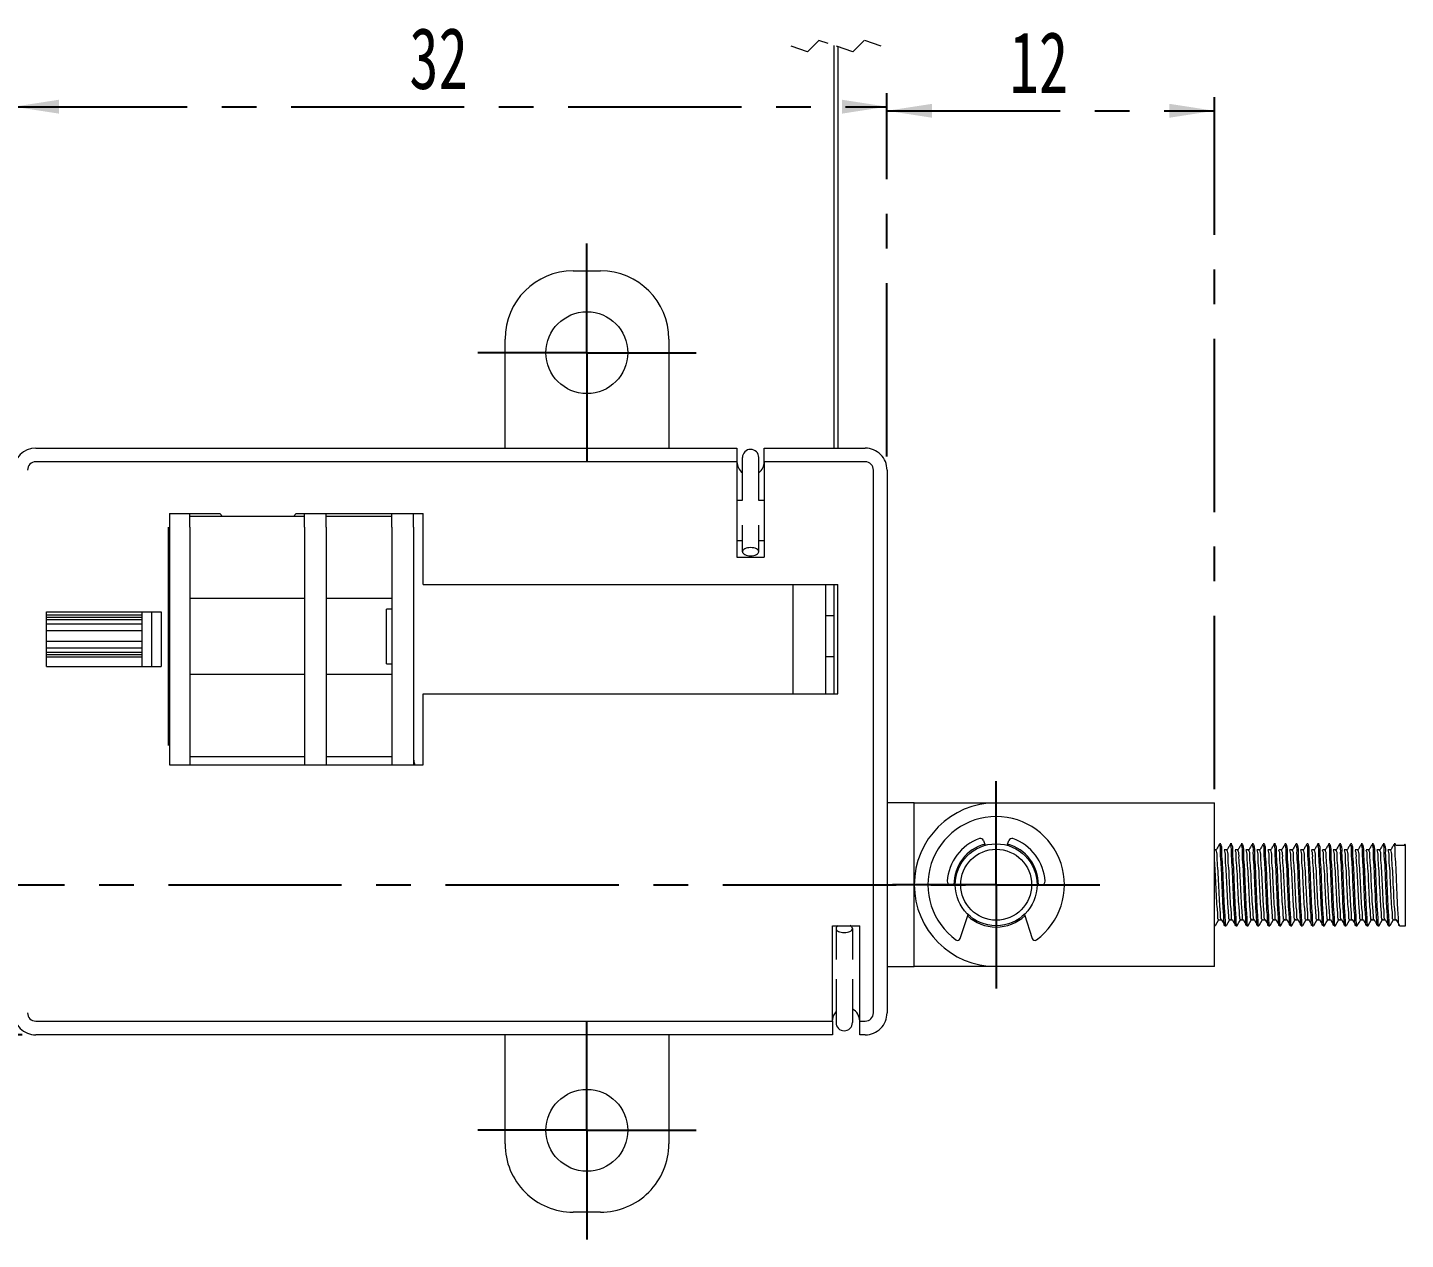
# Paper-space layout '시트3_KOR_with accessory' of a CAD drawing. Header units: millimetres. Extents: x 5 to 415, y 5 to 292.
# Drawn here: x 141.6 to 242.6, y 103.5 to 192.4 of the extents above; entities that cross this region are included whole.
import ezdxf

# ---------------------------------------------------------------- set-up
doc = ezdxf.new("R2010")
doc.units = ezdxf.units.MM
doc.linetypes.add('CENTERX2', pattern=[20.32, 12.7, -2.54, 2.54, -2.54])
doc.linetypes.add('HIDDEN', pattern=[1.905, 1.27, -0.635])
doc.layers.add('CENTER_LINE', color=7, linetype='CENTERX2')
doc.styles.add('SLDTEXTSTYLE0', font='TXT', dxfattribs={"width": 0.7})
doc.dimstyles.new('SLDDIMSTYLE0', dxfattribs={"dimtxt": 4.5, "dimasz": 3.302, "dimexe": 0, "dimexo": 0.0625, "dimgap": 1.125, "dimtad": 1, "dimlfac": 0.5, "dimrnd": 1e-09, "dimzin": 12, "dimdsep": 46, "dimtxsty": 'SLDTEXTSTYLE0', "dimsah": 1, "dimcen": 0.09, "dimadec": 0, "dimazin": 3, "dimtfac": 1, "dimtofl": 0, "dimtmove": 0, "dimatfit": 3, "dimfxl": 1, "dimfrac": 2, "dimtolj": 1, "dimtzin": 12, "dimarcsym": 0})
doc.dimstyles.new('SLDDIMSTYLE2', dxfattribs={"dimtxt": 4.5, "dimasz": 3.302, "dimexe": 0, "dimexo": 0.0625, "dimgap": 1.125, "dimtad": 1, "dimlfac": 0.5, "dimrnd": 1e-09, "dimzin": 12, "dimdsep": 46, "dimtxsty": 'SLDTEXTSTYLE0', "dimsah": 1, "dimcen": 0.09, "dimadec": 0, "dimazin": 3, "dimtfac": 1, "dimtmove": 0, "dimatfit": 0, "dimfxl": 1, "dimfrac": 2, "dimtolj": 1, "dimtzin": 12, "dimarcsym": 0})

# ---------------------------------------------------------------- blocks, each defined once
blk = doc.blocks.new('SW_BROKEN_VIEW_14')
at = {"color": 0, "linetype": 'CENTERX2'}
blk.add_line((0, 0), (81, 0), dxfattribs=at)
blk = doc.blocks.new('_D_31')
at = {"layer": 'CENTER_LINE'}
for p, q in [((140.6, 160.92), (140.6, 187.55)), ((204.6, 160.92), (204.6, 187.55)), ((140.6, 186.55), (204.6, 186.55))]:
    blk.add_line(p, q, dxfattribs=at)
for points in [[(140.6, 186.55), (143.91, 186.04), (143.91, 187.06)], [(204.6, 186.55), (201.3, 187.06), (201.3, 186.04)]]:
    blk.add_solid(points, dxfattribs=at)
at = {"layer": 'CENTER_LINE', "insert": (169.59, 192.35), "char_height": 4.5, "attachment_point": 1, "style": 'SLDTEXTSTYLE0'}
blk.add_mtext('32', dxfattribs=at)
blk = doc.blocks.new('_D_32')
at = {"layer": 'CENTER_LINE'}
for p, q in [((204.6, 160.92), (204.6, 187.25)), ((228.6, 136.52), (228.6, 187.25)), ((204.6, 186.25), (228.6, 186.25))]:
    blk.add_line(p, q, dxfattribs=at)
for points in [[(204.6, 186.25), (207.91, 185.74), (207.91, 186.76)], [(228.6, 186.25), (225.3, 186.76), (225.3, 185.74)]]:
    blk.add_solid(points, dxfattribs=at)
at = {"layer": 'CENTER_LINE', "insert": (213.59, 192.05), "char_height": 4.5, "attachment_point": 1, "style": 'SLDTEXTSTYLE0'}
blk.add_mtext('12', dxfattribs=at)
blk = doc.blocks.new('_D_33')
at = {"layer": 'CENTER_LINE'}
for p, q in [((90.46, 129.52), (90.46, 135.87)), ((123, 129.52), (89.46, 129.52)), ((90.46, 118.52), (90.46, 129.52)), ((141.2, 118.52), (89.46, 118.52)), ((90.46, 118.52), (90.46, 112.17))]:
    blk.add_line(p, q, dxfattribs=at)
for points in [[(90.46, 129.52), (90.97, 132.82), (89.96, 132.82)], [(90.46, 118.52), (89.96, 115.22), (90.97, 115.22)]]:
    blk.add_solid(points, dxfattribs=at)
at = {"layer": 'CENTER_LINE', "insert": (84.66, 120.13), "char_height": 4.5, "attachment_point": 1, "rotation": 90, "style": 'SLDTEXTSTYLE0'}
blk.add_mtext('5.5', dxfattribs=at)
blk = doc.blocks.new('SW_CENTERMARKSYMBOL_11')
at = {"layer": 'CENTER_LINE', "color": 0}
for p, q in [((0, 5), (0, 8)), ((0, 0), (0, 5)), ((-5, 0), (-8, 0)), ((0, 0), (-5, 0)), ((0, 0), (0, -5)), ((0, 0), (5, 0)), ((5, 0), (8, 0)), ((0, -5), (0, -8))]:
    blk.add_line(p, q, dxfattribs=at)
blk = doc.blocks.new('SW_CENTERMARKSYMBOL_12')
at = {"layer": 'CENTER_LINE', "color": 0}
for p, q in [((0, 5), (0, 7.6)), ((0, 0), (0, 5)), ((-5, 0), (-7.6, 0)), ((0, 0), (-5, 0)), ((0, 0), (0, -5)), ((0, 0), (5, 0)), ((5, 0), (7.6, 0)), ((0, -5), (0, -7.6))]:
    blk.add_line(p, q, dxfattribs=at)
blk = doc.blocks.new('SW_CENTERMARKSYMBOL_13')
at = {"layer": 'CENTER_LINE', "color": 0}
for p, q in [((0, 5), (0, 8)), ((0, 0), (0, 5)), ((-5, 0), (-8, 0)), ((0, 0), (-5, 0)), ((0, 0), (0, -5)), ((0, 0), (5, 0)), ((5, 0), (8, 0)), ((0, -5), (0, -8))]:
    blk.add_line(p, q, dxfattribs=at)

psp = doc.layouts.new('시트3_KOR_with accessory')

# ---------------------------------------------------------------- linework, layer by layer
at = {"color": 7, "linetype": 'HIDDEN', "lineweight": 18}
for p, q in [((198.777, 190.573), (197.53, 190.988)), ((199.608, 191.404), (198.777, 190.573)), ((202.102, 190.573), (199.608, 191.404)), ((202.933, 191.404), (202.102, 190.573)), ((204.18, 190.988), (202.933, 191.404))]:
    psp.add_line(p, q, dxfattribs=at)
at = {"color": 7, "linetype": 'Continuous', "lineweight": 18}
for p, q in [((200.705, 191.038), (200.705, 161.518)), ((201.005, 190.938), (201.005, 161.518)), ((181.605, 174.518), (183.605, 174.518)), ((176.605, 161.518), (176.605, 169.518)), ((188.605, 169.518), (188.605, 161.518)), ((142.205, 161.518), (193.605, 161.518)), ((193.605, 161.518), (193.605, 160.518)), ((194.003, 159.031), (194.003, 160.831)), ((195.203, 159.031), (195.203, 160.831)), ((195.605, 161.518), (203.005, 161.518)), ((195.605, 160.518), (195.605, 161.518)), ((193.605, 160.518), (142.205, 160.518)), ((193.605, 160.518), (193.605, 153.518)), ((203.005, 160.518), (195.605, 160.518)), ((195.605, 160.518), (195.605, 153.518)), ((203.605, 120.118), (203.605, 159.918)), ((204.605, 159.918), (204.605, 120.118)), ((194.003, 157.718), (194.003, 159.031)), ((195.203, 157.718), (195.203, 159.031)), ((193.605, 157.718), (194.02, 157.718)), ((195.186, 157.718), (195.605, 157.718)), ((152.005, 156.718), (155.705, 156.718)), ((152.005, 156.718), (152.005, 138.318)), ((153.505, 155.718), (153.505, 156.718)), ((155.705, 156.718), (155.905, 156.518)), ((161.105, 156.518), (161.305, 156.718)), ((161.305, 156.718), (170.605, 156.718)), ((161.905, 155.718), (161.905, 156.718)), ((163.505, 155.718), (163.505, 156.718)), ((168.305, 155.718), (168.305, 156.718)), ((169.905, 155.718), (169.905, 156.718)), ((170.605, 151.518), (170.605, 156.718)), ((151.905, 155.718), (151.905, 139.718)), ((155.905, 156.518), (153.505, 156.518)), ((153.505, 155.718), (153.505, 139.718)), ((161.105, 156.518), (155.905, 156.518)), ((161.905, 156.518), (161.105, 156.518)), ((161.905, 155.718), (161.905, 139.718)), ((168.305, 156.518), (163.505, 156.518)), ((163.505, 155.718), (163.505, 139.718)), ((168.305, 155.718), (168.305, 139.718)), ((169.905, 155.718), (169.905, 139.718)), ((194.003, 153.931), (194.003, 155.87)), ((195.203, 153.931), (195.203, 155.87)), ((194.003, 154.718), (193.605, 154.718)), ((195.605, 154.718), (195.203, 154.718)), ((193.605, 153.518), (195.605, 153.518)), ((170.605, 151.518), (201.005, 151.518)), ((197.705, 151.518), (197.705, 143.518)), ((200.105, 151.518), (200.105, 143.518)), ((200.705, 151.518), (200.705, 143.518)), ((201.005, 143.518), (201.005, 151.518)), ((153.505, 150.518), (161.905, 150.518)), ((163.505, 150.518), (168.305, 150.518)), ((143.005, 145.518), (143.005, 149.518)), ((143.005, 149.518), (151.405, 149.518)), ((150.005, 149.298), (150.005, 149.518)), ((150.705, 145.518), (150.705, 149.518)), ((151.405, 149.518), (151.405, 145.518)), ((168.305, 149.718), (167.905, 149.718)), ((167.905, 145.718), (167.905, 149.718)), ((143.005, 149.298), (150.005, 149.298)), ((143.005, 149.124), (150.005, 149.124)), ((143.005, 148.95), (150.005, 148.95)), ((150.005, 148.628), (143.005, 148.628)), ((150.005, 149.124), (150.005, 149.298)), ((150.005, 148.95), (150.005, 149.124)), ((150.005, 148.723), (150.005, 148.95)), ((150.005, 148.628), (150.005, 148.723)), ((150.005, 148.617), (150.005, 148.628)), ((150.005, 148.157), (150.005, 148.617)), ((200.705, 149.218), (200.105, 149.218)), ((143.005, 148.157), (150.005, 148.157)), ((150.005, 147.373), (150.005, 148.157)), ((143.005, 147.373), (150.005, 147.373)), ((143.005, 146.89), (150.005, 146.89)), ((143.005, 146.561), (150.005, 146.561)), ((150.005, 146.902), (150.005, 147.373)), ((150.005, 146.89), (150.005, 146.902)), ((150.005, 146.79), (150.005, 146.89)), ((150.005, 146.561), (150.005, 146.79)), ((150.005, 146.387), (150.005, 146.561)), ((143.005, 146.387), (150.005, 146.387)), ((143.005, 146.213), (150.005, 146.213)), ((143.005, 145.518), (151.405, 145.518)), ((150.005, 146.213), (150.005, 146.387)), ((150.005, 145.95), (150.005, 146.213)), ((150.005, 145.691), (150.005, 145.95)), ((150.005, 145.621), (150.005, 145.691)), ((150.005, 145.518), (150.005, 145.621)), ((167.905, 145.718), (168.305, 145.718)), ((200.705, 146.218), (200.105, 146.218)), ((161.905, 144.918), (153.505, 144.918)), ((168.305, 144.918), (163.505, 144.918)), ((170.605, 138.318), (170.605, 143.518)), ((170.605, 143.518), (201.005, 143.518)), ((153.505, 139.718), (153.505, 138.318)), ((161.905, 139.718), (161.905, 138.318)), ((163.505, 139.718), (163.505, 138.318)), ((168.305, 139.718), (168.305, 138.318)), ((169.905, 139.718), (169.905, 138.318)), ((153.505, 138.918), (161.905, 138.918)), ((163.505, 138.918), (168.305, 138.918)), ((152.005, 138.318), (170.605, 138.318)), ((206.605, 135.518), (204.605, 135.518)), ((206.605, 135.518), (212.605, 135.518)), ((206.605, 134.518), (206.605, 135.518)), ((212.605, 135.518), (226.005, 135.518)), ((226.005, 135.518), (228.605, 135.518)), ((228.605, 123.518), (228.605, 135.518)), ((206.605, 129.518), (206.605, 134.518)), ((211.684, 132.75), (211.795, 132.407)), ((213.414, 132.407), (213.526, 132.75)), ((228.956, 132.501), (228.936, 132.365)), ((229.069, 132.518), (228.969, 132.518)), ((229.756, 132.501), (229.736, 132.365)), ((229.869, 132.518), (229.769, 132.518)), ((230.556, 132.501), (230.536, 132.365)), ((230.669, 132.518), (230.569, 132.518)), ((231.356, 132.501), (231.336, 132.365)), ((231.469, 132.518), (231.369, 132.518)), ((232.156, 132.501), (232.136, 132.365)), ((232.269, 132.518), (232.169, 132.518)), ((232.956, 132.501), (232.936, 132.365)), ((233.069, 132.518), (232.969, 132.518)), ((233.756, 132.501), (233.736, 132.365)), ((233.869, 132.518), (233.769, 132.518)), ((234.556, 132.501), (234.536, 132.365)), ((234.669, 132.518), (234.569, 132.518)), ((235.356, 132.501), (235.336, 132.365)), ((235.469, 132.518), (235.369, 132.518)), ((236.156, 132.501), (236.136, 132.365)), ((236.269, 132.518), (236.169, 132.518)), ((236.956, 132.501), (236.936, 132.365)), ((237.069, 132.518), (236.969, 132.518)), ((237.756, 132.501), (237.736, 132.365)), ((237.869, 132.518), (237.769, 132.518)), ((238.556, 132.501), (238.536, 132.365)), ((238.669, 132.518), (238.569, 132.518)), ((239.356, 132.501), (239.336, 132.365)), ((239.469, 132.518), (239.369, 132.518)), ((240.156, 132.501), (240.136, 132.365)), ((240.269, 132.518), (240.169, 132.518)), ((240.956, 132.501), (240.936, 132.365)), ((241.069, 132.518), (240.969, 132.518)), ((241.756, 132.501), (241.736, 132.365)), ((241.869, 132.518), (241.769, 132.518)), ((241.905, 132.398), (241.869, 132.473)), ((242.605, 132.398), (241.905, 132.398)), ((242.536, 132.42), (242.523, 132.398)), ((242.605, 126.518), (242.605, 132.398)), ((228.715, 132.083), (228.605, 132.083)), ((229.515, 132.083), (229.315, 132.083)), ((230.315, 132.083), (230.115, 132.083)), ((231.115, 132.083), (230.915, 132.083)), ((231.915, 132.083), (231.715, 132.083)), ((232.715, 132.083), (232.515, 132.083)), ((233.515, 132.083), (233.315, 132.083)), ((234.315, 132.083), (234.115, 132.083)), ((235.115, 132.083), (234.915, 132.083)), ((235.915, 132.083), (235.715, 132.083)), ((236.715, 132.083), (236.515, 132.083)), ((237.515, 132.083), (237.315, 132.083)), ((238.315, 132.083), (238.115, 132.083)), ((239.115, 132.083), (238.915, 132.083)), ((239.915, 132.083), (239.715, 132.083)), ((240.715, 132.083), (240.515, 132.083)), ((241.515, 132.083), (241.315, 132.083)), ((206.605, 124.518), (206.605, 129.518)), ((209.605, 129.518), (209.253, 129.518)), ((215.956, 129.518), (215.605, 129.518)), ((209.967, 125.578), (210.54, 127.342)), ((214.67, 127.342), (215.243, 125.578)), ((200.605, 119.518), (200.605, 126.518)), ((200.605, 126.518), (202.605, 126.518)), ((200.865, 126.314), (200.865, 124.028)), ((202.065, 126.314), (202.065, 124.028)), ((202.605, 119.518), (202.605, 126.518)), ((228.605, 126.518), (228.669, 126.518)), ((228.92, 126.951), (229.114, 126.951)), ((229.369, 126.518), (229.469, 126.518)), ((229.72, 126.951), (229.914, 126.951)), ((230.169, 126.518), (230.269, 126.518)), ((230.52, 126.951), (230.714, 126.951)), ((230.969, 126.518), (231.069, 126.518)), ((231.32, 126.951), (231.514, 126.951)), ((231.769, 126.518), (231.869, 126.518)), ((232.12, 126.951), (232.314, 126.951)), ((232.569, 126.518), (232.669, 126.518)), ((232.92, 126.951), (233.114, 126.951)), ((233.369, 126.518), (233.469, 126.518)), ((233.72, 126.951), (233.914, 126.951)), ((234.169, 126.518), (234.269, 126.518)), ((234.52, 126.951), (234.714, 126.951)), ((234.969, 126.518), (235.069, 126.518)), ((235.32, 126.951), (235.514, 126.951)), ((235.769, 126.518), (235.869, 126.518)), ((236.12, 126.951), (236.314, 126.951)), ((236.569, 126.518), (236.669, 126.518)), ((236.92, 126.951), (237.114, 126.951)), ((237.369, 126.518), (237.469, 126.518)), ((237.72, 126.951), (237.914, 126.951)), ((238.169, 126.518), (238.269, 126.518)), ((238.52, 126.951), (238.714, 126.951)), ((238.969, 126.518), (239.069, 126.518)), ((239.32, 126.951), (239.514, 126.951)), ((239.769, 126.518), (239.869, 126.518)), ((240.12, 126.951), (240.314, 126.951)), ((240.569, 126.518), (240.669, 126.518)), ((240.92, 126.951), (241.114, 126.951)), ((241.369, 126.518), (241.469, 126.518)), ((241.72, 126.951), (241.914, 126.951)), ((242.169, 126.518), (242.605, 126.518)), ((206.605, 123.518), (206.605, 124.518)), ((204.605, 123.518), (206.605, 123.518)), ((212.605, 123.518), (206.605, 123.518)), ((226.005, 123.518), (212.605, 123.518)), ((228.605, 123.518), (226.005, 123.518)), ((200.865, 122.59), (200.865, 121.214)), ((202.065, 122.59), (202.065, 121.214)), ((200.865, 121.214), (200.865, 119.414)), ((202.065, 121.214), (202.065, 119.414)), ((142.205, 119.518), (200.605, 119.518)), ((200.605, 119.518), (200.605, 118.518)), ((202.605, 119.518), (203.005, 119.518)), ((202.605, 118.518), (202.605, 119.518)), ((200.605, 118.518), (142.205, 118.518)), ((176.605, 110.518), (176.605, 118.518)), ((188.605, 118.518), (188.605, 110.518)), ((203.005, 118.518), (202.605, 118.518)), ((183.605, 105.518), (181.605, 105.518))]:
    psp.add_line(p, q, dxfattribs=at)
at = {"color": 7, "linetype": 'Continuous', "lineweight": 18, "flags": 128}
for points in [[(194.603, 154.231), (194.486, 154.225), (194.373, 154.208), (194.27, 154.181), (194.179, 154.143), (194.104, 154.098), (194.049, 154.046), (194.014, 153.99), (194.003, 153.931)], [(194.003, 153.931), (194.014, 153.873), (194.049, 153.816), (194.104, 153.765), (194.179, 153.719), (194.27, 153.682), (194.373, 153.654), (194.486, 153.637), (194.603, 153.631)], [(195.203, 153.931), (195.191, 153.99), (195.157, 154.046), (195.102, 154.098), (195.027, 154.143), (194.936, 154.181), (194.833, 154.208), (194.72, 154.225), (194.603, 154.231)], [(194.603, 153.631), (194.72, 153.637), (194.833, 153.654), (194.936, 153.682), (195.027, 153.719), (195.102, 153.765), (195.157, 153.816), (195.191, 153.873), (195.203, 153.931)], [(200.865, 126.314), (200.877, 126.255), (200.911, 126.199), (200.966, 126.147), (201.041, 126.102), (201.132, 126.064), (201.236, 126.037), (201.348, 126.02), (201.465, 126.014)], [(201.465, 126.014), (201.582, 126.02), (201.695, 126.037), (201.799, 126.064), (201.889, 126.102), (201.964, 126.147), (202.02, 126.199), (202.054, 126.255), (202.065, 126.314)], [(228.678, 126.524), (228.803, 126.741), (228.929, 126.958)], [(229.109, 126.959), (229.235, 126.742), (229.361, 126.525)], [(229.478, 126.524), (229.603, 126.741), (229.729, 126.958)], [(229.909, 126.959), (230.035, 126.742), (230.161, 126.525)], [(230.278, 126.524), (230.403, 126.741), (230.529, 126.958)], [(230.709, 126.959), (230.835, 126.742), (230.961, 126.525)], [(231.078, 126.524), (231.203, 126.741), (231.329, 126.958)], [(231.509, 126.959), (231.635, 126.742), (231.761, 126.525)], [(231.878, 126.524), (232.003, 126.741), (232.129, 126.958)], [(232.309, 126.959), (232.435, 126.742), (232.561, 126.525)], [(232.678, 126.524), (232.803, 126.741), (232.929, 126.958)], [(233.109, 126.959), (233.235, 126.742), (233.361, 126.525)], [(233.478, 126.524), (233.603, 126.741), (233.729, 126.958)], [(233.909, 126.959), (234.035, 126.742), (234.161, 126.525)], [(234.278, 126.524), (234.403, 126.741), (234.529, 126.958)], [(234.709, 126.959), (234.835, 126.742), (234.961, 126.525)], [(235.078, 126.524), (235.203, 126.741), (235.329, 126.958)], [(235.878, 126.524), (236.003, 126.741), (236.129, 126.958)], [(236.309, 126.959), (236.435, 126.742), (236.561, 126.525)], [(236.678, 126.524), (236.803, 126.741), (236.929, 126.958)], [(237.109, 126.959), (237.235, 126.742), (237.361, 126.525)], [(237.478, 126.524), (237.603, 126.741), (237.729, 126.958)], [(237.909, 126.959), (238.035, 126.742), (238.161, 126.525)], [(238.278, 126.524), (238.403, 126.741), (238.529, 126.958)], [(238.709, 126.959), (238.835, 126.742), (238.961, 126.525)], [(239.078, 126.524), (239.203, 126.741), (239.329, 126.958)], [(239.509, 126.959), (239.635, 126.742), (239.761, 126.525)], [(239.878, 126.524), (240.003, 126.741), (240.129, 126.958)], [(240.678, 126.524), (240.803, 126.741), (240.929, 126.958)], [(241.109, 126.959), (241.235, 126.742), (241.361, 126.525)], [(241.478, 126.524), (241.603, 126.741), (241.729, 126.958)], [(241.909, 126.959), (242.035, 126.742), (242.161, 126.525)], [(200.605, 119.518), (200.681, 119.901), (200.865, 120.191)]]:
    psp.add_lwpolyline(points, dxfattribs=at)
at = {"color": 7, "linetype": 'Continuous', "lineweight": 18}
for centre, radius in [((182.605, 168.518), 3), ((212.605, 129.518), 3), ((212.605, 129.518), 2.6), ((182.605, 111.518), 3)]:
    psp.add_circle(centre, radius, dxfattribs=at)
for centre, radius, start, end in [((181.605, 169.518), 5, 90.00003, 180), ((183.605, 169.518), 5, 359.99999, 89.99998), ((142.205, 159.918), 1.6, 90.00011, 179.99989), ((194.603, 160.831), 0.6, 90.00009, 180.00026), ((194.603, 160.831), 0.6, 0.00004, 89.99978), ((203.005, 159.918), 1.6, 359.99988, 90.00005), ((142.205, 159.918), 0.6, 89.99961, 180.00021), ((194.605, 160.518), 1, 180.00003, 232.99893), ((194.605, 160.518), 1, 306.73876, 0.00017), ((203.005, 159.918), 0.6, 359.99979, 90.00039), ((212.605, 129.518), 6, 90.00001, 269.99999), ((212.605, 129.518), 5, 306.09975, 233.90025), ((212.605, 129.518), 3.6, 109.99779, 175.90377), ((212.605, 129.518), 3.1, 105.72811, 180.00007), ((211.456, 132.676), 0.24, 17.99993, 109.99793), ((212.605, 129.518), 3.1, 0.00009, 74.27173), ((213.754, 132.676), 0.24, 70.00207, 162.00007), ((212.605, 129.518), 3.6, 4.09623, 70.00221), ((209.253, 129.758), 0.24, 175.90326, 270.00096), ((215.956, 129.758), 0.24, 269.99904, 4.09674), ((201.122, 126.278), 0.259, 111.69329, 171.95619), ((201.809, 126.278), 0.259, 8.04257, 68.30731), ((212.605, 129.518), 3.1, 227.38408, 270.00056), ((212.605, 129.518), 3.1, 269.99959, 312.61577), ((209.777, 125.64), 0.2, 233.89817, 342.00161), ((215.433, 125.64), 0.2, 197.99839, 306.10183), ((201.605, 119.518), 1, 359.99918, 62.58622), ((142.205, 120.118), 1.6, 180.00002, 270.00012), ((142.205, 120.118), 0.6, 180.00004, 269.99978), ((201.465, 119.414), 0.6, 180.00004, 269.99978), ((201.465, 119.414), 0.6, 270.00009, 0.00026), ((203.005, 120.118), 1.6, 269.99972, 0.00021), ((203.005, 120.118), 0.6, 270.00022, 359.99996), ((181.605, 110.518), 5, 179.99992, 270.00004), ((183.605, 110.518), 5, 269.99995, 0.00009)]:
    psp.add_arc(centre, radius, start, end, dxfattribs=at)
for points, knots in [([(169.905, 138.718), (169.905, 138.714), (169.905, 138.669), (169.912, 138.581), (169.937, 138.449), (169.971, 138.364), (169.99, 138.318)], [0, 0, 0, 0, 0.0273301, 0.3322311, 0.6423039, 1, 1, 1, 1]), ([(228.936, 132.42), (228.894, 132.349), (228.811, 132.208), (228.727, 132.068), (228.685, 131.997)], [0, 0, 0, 0, 0.5002478, 1, 1, 1, 1]), ([(229.369, 126.563), (229.365, 126.553), (229.307, 126.423), (229.307, 127.219), (229.241, 127.635), (229.206, 128.757), (229.148, 129.818), (229.127, 130.897), (229.028, 131.726), (229.076, 132.263), (228.982, 132.448), (228.969, 132.473)], [0, 0, 0, 0, 0.0051626, 0.0658617, 0.189107, 0.3642162, 0.5610519, 0.7436248, 0.8964746, 0.9861609, 1, 1, 1, 1]), ([(229.469, 126.563), (229.465, 126.553), (229.407, 126.423), (229.407, 127.219), (229.341, 127.635), (229.306, 128.757), (229.248, 129.818), (229.227, 130.897), (229.128, 131.726), (229.176, 132.263), (229.082, 132.448), (229.069, 132.473)], [0, 0, 0, 0, 0.0051626, 0.0658617, 0.189107, 0.3642162, 0.5610519, 0.7436248, 0.8964746, 0.9861609, 1, 1, 1, 1]), ([(229.736, 132.42), (229.694, 132.349), (229.611, 132.208), (229.527, 132.068), (229.485, 131.997)], [0, 0, 0, 0, 0.5002497, 1, 1, 1, 1]), ([(230.169, 126.563), (230.165, 126.553), (230.107, 126.423), (230.107, 127.219), (230.041, 127.635), (230.006, 128.757), (229.948, 129.818), (229.927, 130.897), (229.828, 131.726), (229.876, 132.263), (229.782, 132.448), (229.769, 132.473)], [0, 0, 0, 0, 0.0051626, 0.0658617, 0.189107, 0.3642162, 0.5610519, 0.7436248, 0.8964746, 0.9861609, 1, 1, 1, 1]), ([(230.269, 126.563), (230.265, 126.553), (230.207, 126.423), (230.207, 127.219), (230.141, 127.635), (230.106, 128.757), (230.048, 129.818), (230.027, 130.897), (229.928, 131.726), (229.976, 132.263), (229.882, 132.448), (229.869, 132.473)], [0, 0, 0, 0, 0.0051623, 0.0658615, 0.1891068, 0.3642161, 0.5610518, 0.7436248, 0.8964745, 0.9861609, 1, 1, 1, 1]), ([(230.536, 132.42), (230.494, 132.349), (230.411, 132.208), (230.327, 132.068), (230.285, 131.997)], [0, 0, 0, 0, 0.5002459, 1, 1, 1, 1]), ([(230.969, 126.563), (230.965, 126.553), (230.907, 126.423), (230.907, 127.219), (230.841, 127.635), (230.806, 128.757), (230.748, 129.818), (230.727, 130.897), (230.628, 131.726), (230.676, 132.263), (230.582, 132.448), (230.569, 132.473)], [0, 0, 0, 0, 0.0051626, 0.0658617, 0.189107, 0.3642162, 0.5610519, 0.7436248, 0.8964746, 0.9861609, 1, 1, 1, 1]), ([(231.069, 126.563), (231.065, 126.553), (231.007, 126.423), (231.007, 127.219), (230.941, 127.635), (230.906, 128.757), (230.848, 129.818), (230.827, 130.897), (230.728, 131.726), (230.776, 132.263), (230.682, 132.448), (230.669, 132.473)], [0, 0, 0, 0, 0.0051626, 0.0658617, 0.189107, 0.3642162, 0.5610519, 0.7436248, 0.8964746, 0.9861609, 1, 1, 1, 1]), ([(231.336, 132.42), (231.294, 132.349), (231.211, 132.208), (231.127, 132.068), (231.085, 131.997)], [0, 0, 0, 0, 0.5002478, 1, 1, 1, 1]), ([(231.769, 126.563), (231.765, 126.553), (231.707, 126.423), (231.707, 127.219), (231.641, 127.635), (231.606, 128.757), (231.548, 129.818), (231.527, 130.897), (231.428, 131.726), (231.476, 132.263), (231.382, 132.448), (231.369, 132.473)], [0, 0, 0, 0, 0.0051626, 0.0658617, 0.1891069, 0.3642161, 0.5610518, 0.7436247, 0.8964743, 0.9861606, 1, 1, 1, 1]), ([(231.869, 126.563), (231.865, 126.553), (231.807, 126.423), (231.807, 127.219), (231.741, 127.635), (231.706, 128.757), (231.648, 129.818), (231.627, 130.897), (231.528, 131.726), (231.576, 132.263), (231.482, 132.448), (231.469, 132.473)], [0, 0, 0, 0, 0.0051626, 0.0658617, 0.189107, 0.3642162, 0.5610519, 0.7436248, 0.8964746, 0.9861609, 1, 1, 1, 1]), ([(232.136, 132.42), (232.094, 132.349), (232.011, 132.208), (231.927, 132.068), (231.885, 131.997)], [0, 0, 0, 0, 0.5002497, 1, 1, 1, 1]), ([(232.569, 126.563), (232.565, 126.553), (232.507, 126.423), (232.507, 127.219), (232.441, 127.635), (232.406, 128.757), (232.348, 129.818), (232.327, 130.897), (232.228, 131.726), (232.276, 132.263), (232.182, 132.448), (232.169, 132.473)], [0, 0, 0, 0, 0.0051626, 0.0658617, 0.189107, 0.3642162, 0.5610519, 0.7436248, 0.8964746, 0.9861609, 1, 1, 1, 1]), ([(232.669, 126.563), (232.665, 126.553), (232.607, 126.423), (232.607, 127.219), (232.541, 127.635), (232.506, 128.757), (232.448, 129.818), (232.427, 130.897), (232.328, 131.726), (232.376, 132.263), (232.282, 132.448), (232.269, 132.473)], [0, 0, 0, 0, 0.0051626, 0.0658617, 0.189107, 0.3642162, 0.5610519, 0.7436248, 0.8964746, 0.9861609, 1, 1, 1, 1]), ([(232.936, 132.42), (232.894, 132.349), (232.811, 132.208), (232.727, 132.068), (232.685, 131.997)], [0, 0, 0, 0, 0.5002478, 1, 1, 1, 1]), ([(233.369, 126.563), (233.365, 126.553), (233.307, 126.423), (233.307, 127.219), (233.241, 127.635), (233.206, 128.757), (233.148, 129.818), (233.127, 130.897), (233.028, 131.726), (233.076, 132.263), (232.982, 132.448), (232.969, 132.473)], [0, 0, 0, 0, 0.00516259, 0.06586163, 0.18910695, 0.36421618, 0.56105188, 0.74362481, 0.89647456, 0.98616087, 1, 1, 1, 1]), ([(233.469, 126.563), (233.465, 126.553), (233.407, 126.423), (233.407, 127.219), (233.341, 127.635), (233.306, 128.757), (233.248, 129.818), (233.227, 130.897), (233.128, 131.726), (233.176, 132.263), (233.082, 132.448), (233.069, 132.473)], [0, 0, 0, 0, 0.0051626, 0.0658617, 0.189107, 0.3642162, 0.5610519, 0.7436248, 0.8964746, 0.9861609, 1, 1, 1, 1]), ([(233.736, 132.42), (233.694, 132.349), (233.611, 132.208), (233.527, 132.068), (233.485, 131.997)], [0, 0, 0, 0, 0.5002478, 1, 1, 1, 1]), ([(234.169, 126.563), (234.165, 126.553), (234.107, 126.423), (234.107, 127.219), (234.041, 127.635), (234.006, 128.757), (233.948, 129.818), (233.927, 130.897), (233.828, 131.726), (233.876, 132.263), (233.782, 132.448), (233.769, 132.473)], [0, 0, 0, 0, 0.0051626, 0.0658617, 0.189107, 0.3642162, 0.5610519, 0.7436248, 0.8964746, 0.9861609, 1, 1, 1, 1]), ([(234.269, 126.563), (234.265, 126.553), (234.207, 126.423), (234.207, 127.219), (234.141, 127.635), (234.106, 128.757), (234.048, 129.818), (234.027, 130.897), (233.928, 131.726), (233.976, 132.263), (233.882, 132.448), (233.869, 132.473)], [0, 0, 0, 0, 0.0051626, 0.0658617, 0.189107, 0.3642162, 0.5610519, 0.7436248, 0.8964746, 0.9861609, 1, 1, 1, 1]), ([(234.536, 132.42), (234.494, 132.349), (234.411, 132.208), (234.327, 132.068), (234.285, 131.997)], [0, 0, 0, 0, 0.5002459, 1, 1, 1, 1]), ([(234.969, 126.563), (234.965, 126.553), (234.907, 126.423), (234.907, 127.219), (234.841, 127.635), (234.806, 128.757), (234.748, 129.818), (234.727, 130.897), (234.628, 131.726), (234.676, 132.263), (234.582, 132.448), (234.569, 132.473)], [0, 0, 0, 0, 0.0051629, 0.0658619, 0.1891072, 0.3642163, 0.561052, 0.7436249, 0.8964746, 0.9861609, 1, 1, 1, 1]), ([(235.069, 126.563), (235.065, 126.553), (235.007, 126.423), (235.007, 127.219), (234.941, 127.635), (234.906, 128.757), (234.848, 129.818), (234.827, 130.897), (234.728, 131.726), (234.776, 132.263), (234.682, 132.448), (234.669, 132.473)], [0, 0, 0, 0, 0.0051623, 0.0658615, 0.1891068, 0.364216, 0.5610517, 0.7436246, 0.8964743, 0.9861606, 1, 1, 1, 1]), ([(235.336, 132.42), (235.294, 132.349), (235.211, 132.208), (235.127, 132.068), (235.085, 131.997)], [0, 0, 0, 0, 0.5002517, 1, 1, 1, 1]), ([(235.769, 126.563), (235.765, 126.553), (235.707, 126.423), (235.707, 127.219), (235.641, 127.635), (235.606, 128.757), (235.548, 129.818), (235.527, 130.897), (235.428, 131.726), (235.476, 132.263), (235.382, 132.448), (235.369, 132.473)], [0, 0, 0, 0, 0.0051629, 0.0658619, 0.1891072, 0.3642164, 0.5610521, 0.743625, 0.8964748, 0.9861611, 1, 1, 1, 1]), ([(235.869, 126.563), (235.865, 126.553), (235.807, 126.423), (235.807, 127.219), (235.741, 127.635), (235.706, 128.757), (235.648, 129.818), (235.627, 130.897), (235.528, 131.726), (235.576, 132.263), (235.482, 132.448), (235.469, 132.473)], [0, 0, 0, 0, 0.0051629, 0.0658619, 0.1891071, 0.3642162, 0.5610518, 0.7436247, 0.8964743, 0.9861606, 1, 1, 1, 1]), ([(236.136, 132.42), (236.094, 132.349), (236.011, 132.208), (235.927, 132.068), (235.885, 131.997)], [0, 0, 0, 0, 0.5002439, 1, 1, 1, 1]), ([(236.569, 126.563), (236.565, 126.553), (236.507, 126.423), (236.507, 127.219), (236.441, 127.635), (236.406, 128.757), (236.348, 129.818), (236.327, 130.897), (236.228, 131.726), (236.276, 132.263), (236.182, 132.448), (236.169, 132.473)], [0, 0, 0, 0, 0.0051629, 0.0658619, 0.1891072, 0.3642164, 0.5610521, 0.743625, 0.8964748, 0.9861611, 1, 1, 1, 1]), ([(236.669, 126.563), (236.665, 126.553), (236.607, 126.423), (236.607, 127.219), (236.541, 127.635), (236.506, 128.757), (236.448, 129.818), (236.427, 130.897), (236.328, 131.726), (236.376, 132.263), (236.282, 132.448), (236.269, 132.473)], [0, 0, 0, 0, 0.0051629, 0.0658619, 0.1891072, 0.3642164, 0.5610521, 0.743625, 0.8964748, 0.9861611, 1, 1, 1, 1]), ([(236.936, 132.42), (236.894, 132.349), (236.811, 132.208), (236.727, 132.068), (236.685, 131.997)], [0, 0, 0, 0, 0.5002439, 1, 1, 1, 1]), ([(237.369, 126.563), (237.365, 126.553), (237.307, 126.423), (237.307, 127.219), (237.241, 127.635), (237.206, 128.757), (237.148, 129.818), (237.127, 130.897), (237.028, 131.726), (237.076, 132.263), (236.982, 132.448), (236.969, 132.473)], [0, 0, 0, 0, 0.0051623, 0.0658615, 0.1891068, 0.364216, 0.5610517, 0.7436246, 0.8964743, 0.9861606, 1, 1, 1, 1]), ([(237.469, 126.563), (237.465, 126.553), (237.407, 126.423), (237.407, 127.219), (237.341, 127.635), (237.306, 128.757), (237.248, 129.818), (237.227, 130.897), (237.128, 131.726), (237.176, 132.263), (237.082, 132.448), (237.069, 132.473)], [0, 0, 0, 0, 0.0051629, 0.0658619, 0.1891072, 0.3642164, 0.5610521, 0.743625, 0.8964748, 0.9861611, 1, 1, 1, 1]), ([(237.736, 132.42), (237.694, 132.349), (237.611, 132.208), (237.527, 132.068), (237.485, 131.997)], [0, 0, 0, 0, 0.5002478, 1, 1, 1, 1]), ([(238.169, 126.563), (238.165, 126.553), (238.107, 126.423), (238.107, 127.219), (238.041, 127.635), (238.006, 128.757), (237.948, 129.818), (237.927, 130.897), (237.828, 131.726), (237.876, 132.263), (237.782, 132.448), (237.769, 132.473)], [0, 0, 0, 0, 0.0051623, 0.0658615, 0.1891068, 0.364216, 0.5610517, 0.7436246, 0.8964743, 0.9861606, 1, 1, 1, 1]), ([(238.269, 126.563), (238.265, 126.553), (238.207, 126.423), (238.207, 127.219), (238.141, 127.635), (238.106, 128.757), (238.048, 129.818), (238.027, 130.897), (237.928, 131.726), (237.976, 132.263), (237.882, 132.448), (237.869, 132.473)], [0, 0, 0, 0, 0.0051623, 0.0658615, 0.1891068, 0.364216, 0.5610517, 0.7436246, 0.8964744, 0.9861606, 1, 1, 1, 1]), ([(238.536, 132.42), (238.494, 132.349), (238.411, 132.208), (238.327, 132.068), (238.285, 131.997)], [0, 0, 0, 0, 0.5002517, 1, 1, 1, 1]), ([(238.969, 126.563), (238.965, 126.553), (238.907, 126.423), (238.907, 127.219), (238.841, 127.635), (238.806, 128.757), (238.748, 129.818), (238.727, 130.897), (238.628, 131.726), (238.676, 132.263), (238.582, 132.448), (238.569, 132.473)], [0, 0, 0, 0, 0.0051623, 0.0658614, 0.1891067, 0.3642159, 0.5610516, 0.7436246, 0.8964743, 0.9861606, 1, 1, 1, 1]), ([(239.069, 126.563), (239.065, 126.553), (239.007, 126.423), (239.007, 127.219), (238.941, 127.635), (238.906, 128.757), (238.848, 129.818), (238.827, 130.897), (238.728, 131.726), (238.776, 132.263), (238.682, 132.448), (238.669, 132.473)], [0, 0, 0, 0, 0.0051623, 0.0658615, 0.1891068, 0.364216, 0.5610517, 0.7436246, 0.8964743, 0.9861606, 1, 1, 1, 1]), ([(239.336, 132.42), (239.294, 132.349), (239.211, 132.208), (239.127, 132.068), (239.085, 131.997)], [0, 0, 0, 0, 0.5002517, 1, 1, 1, 1]), ([(239.769, 126.563), (239.765, 126.553), (239.707, 126.423), (239.707, 127.219), (239.641, 127.635), (239.606, 128.757), (239.548, 129.818), (239.527, 130.897), (239.428, 131.726), (239.476, 132.263), (239.382, 132.448), (239.369, 132.473)], [0, 0, 0, 0, 0.0051629, 0.0658619, 0.1891072, 0.3642164, 0.5610521, 0.743625, 0.8964748, 0.9861611, 1, 1, 1, 1]), ([(239.869, 126.563), (239.865, 126.553), (239.807, 126.423), (239.807, 127.219), (239.741, 127.635), (239.706, 128.757), (239.648, 129.818), (239.627, 130.897), (239.528, 131.726), (239.576, 132.263), (239.482, 132.448), (239.469, 132.473)], [0, 0, 0, 0, 0.0051623, 0.0658614, 0.1891067, 0.3642159, 0.5610516, 0.7436246, 0.8964743, 0.9861606, 1, 1, 1, 1]), ([(240.136, 132.42), (240.094, 132.349), (240.011, 132.208), (239.927, 132.068), (239.885, 131.997)], [0, 0, 0, 0, 0.5002439, 1, 1, 1, 1]), ([(240.569, 126.563), (240.565, 126.553), (240.507, 126.423), (240.507, 127.219), (240.441, 127.635), (240.406, 128.757), (240.348, 129.818), (240.327, 130.897), (240.228, 131.726), (240.276, 132.263), (240.182, 132.448), (240.169, 132.473)], [0, 0, 0, 0, 0.0051629, 0.0658619, 0.1891072, 0.3642164, 0.5610521, 0.743625, 0.8964748, 0.9861611, 1, 1, 1, 1]), ([(240.669, 126.563), (240.665, 126.553), (240.607, 126.423), (240.607, 127.219), (240.541, 127.635), (240.506, 128.757), (240.448, 129.818), (240.427, 130.897), (240.328, 131.726), (240.376, 132.263), (240.282, 132.448), (240.269, 132.473)], [0, 0, 0, 0, 0.0051629, 0.0658619, 0.1891072, 0.3642164, 0.5610521, 0.7436251, 0.8964748, 0.9861611, 1, 1, 1, 1]), ([(240.936, 132.42), (240.894, 132.349), (240.811, 132.208), (240.727, 132.068), (240.685, 131.997)], [0, 0, 0, 0, 0.5002439, 1, 1, 1, 1]), ([(241.369, 126.563), (241.365, 126.553), (241.307, 126.423), (241.307, 127.219), (241.241, 127.635), (241.206, 128.757), (241.148, 129.818), (241.127, 130.897), (241.028, 131.726), (241.076, 132.263), (240.982, 132.448), (240.969, 132.473)], [0, 0, 0, 0, 0.0051623, 0.0658616, 0.1891069, 0.3642162, 0.5610519, 0.7436249, 0.8964748, 0.9861611, 1, 1, 1, 1]), ([(241.469, 126.563), (241.465, 126.553), (241.407, 126.423), (241.407, 127.219), (241.341, 127.635), (241.306, 128.757), (241.248, 129.818), (241.227, 130.897), (241.128, 131.726), (241.176, 132.263), (241.082, 132.448), (241.069, 132.473)], [0, 0, 0, 0, 0.0051629, 0.0658619, 0.1891072, 0.3642164, 0.5610521, 0.743625, 0.8964748, 0.9861611, 1, 1, 1, 1]), ([(241.736, 132.42), (241.694, 132.349), (241.611, 132.208), (241.527, 132.068), (241.485, 131.997)], [0, 0, 0, 0, 0.5002478, 1, 1, 1, 1]), ([(242.169, 126.563), (242.165, 126.553), (242.107, 126.423), (242.107, 127.219), (242.041, 127.635), (242.006, 128.757), (241.948, 129.818), (241.927, 130.897), (241.828, 131.726), (241.876, 132.263), (241.782, 132.448), (241.769, 132.473)], [0, 0, 0, 0, 0.0051623, 0.0658615, 0.1891068, 0.364216, 0.5610517, 0.7436246, 0.8964743, 0.9861606, 1, 1, 1, 1]), ([(242.605, 132.398), (242.586, 132.449), (242.545, 132.56), (242.539, 132.434), (242.536, 132.365)], [0, 0, 0, 0, 0.4524625, 1, 1, 1, 1]), ([(228.92, 126.99), (228.915, 126.981), (228.858, 126.873), (228.855, 127.546), (228.792, 127.909), (228.755, 128.866), (228.702, 129.776), (228.664, 130.688), (228.623, 131.254), (228.605, 131.508)], [0, 0, 0, 0, 0.0061324, 0.0742753, 0.2122054, 0.4081224, 0.6283267, 0.8325728, 1, 1, 1, 1]), ([(229.109, 126.971), (229.108, 126.969), (229.056, 126.874), (229.057, 127.559), (228.991, 127.903), (228.956, 128.869), (228.899, 129.774), (228.876, 130.699), (228.781, 131.405), (228.822, 131.875), (228.729, 132.032), (228.714, 132.056)], [0, 0, 0, 0, 0.0012617, 0.0622332, 0.1856476, 0.3609464, 0.5579766, 0.7407279, 0.8937675, 0.9836478, 1, 1, 1, 1]), ([(229.72, 126.99), (229.715, 126.981), (229.658, 126.873), (229.655, 127.546), (229.592, 127.909), (229.556, 128.866), (229.499, 129.775), (229.476, 130.699), (229.381, 131.405), (229.422, 131.875), (229.329, 132.032), (229.314, 132.056)], [0, 0, 0, 0, 0.0054642, 0.0661818, 0.1890823, 0.363651, 0.5598606, 0.7418508, 0.8942531, 0.983759, 1, 1, 1, 1]), ([(229.909, 126.971), (229.908, 126.969), (229.856, 126.874), (229.857, 127.559), (229.791, 127.903), (229.756, 128.869), (229.699, 129.774), (229.676, 130.699), (229.581, 131.405), (229.622, 131.875), (229.529, 132.032), (229.514, 132.056)], [0, 0, 0, 0, 0.0012617, 0.0622332, 0.1856477, 0.3609465, 0.5579768, 0.7407281, 0.8937678, 0.9836481, 1, 1, 1, 1]), ([(230.52, 126.99), (230.515, 126.981), (230.458, 126.873), (230.455, 127.546), (230.392, 127.909), (230.356, 128.866), (230.299, 129.775), (230.276, 130.699), (230.181, 131.405), (230.222, 131.875), (230.129, 132.032), (230.114, 132.056)], [0, 0, 0, 0, 0.0054646, 0.066182, 0.1890826, 0.3636513, 0.5598609, 0.7418511, 0.8942534, 0.9837594, 1, 1, 1, 1]), ([(230.709, 126.971), (230.708, 126.969), (230.656, 126.874), (230.657, 127.559), (230.591, 127.903), (230.556, 128.869), (230.499, 129.774), (230.476, 130.699), (230.381, 131.405), (230.422, 131.875), (230.329, 132.032), (230.314, 132.056)], [0, 0, 0, 0, 0.0012613, 0.06223285, 0.18564746, 0.36094633, 0.55797666, 0.74072804, 0.89376781, 0.98364813, 1, 1, 1, 1]), ([(231.32, 126.99), (231.315, 126.981), (231.258, 126.873), (231.255, 127.546), (231.192, 127.909), (231.156, 128.866), (231.099, 129.775), (231.076, 130.699), (230.981, 131.405), (231.022, 131.875), (230.929, 132.032), (230.914, 132.056)], [0, 0, 0, 0, 0.0054642, 0.0661818, 0.1890823, 0.363651, 0.5598606, 0.7418508, 0.8942531, 0.983759, 1, 1, 1, 1]), ([(231.509, 126.971), (231.508, 126.969), (231.456, 126.874), (231.457, 127.559), (231.391, 127.903), (231.356, 128.869), (231.299, 129.774), (231.276, 130.699), (231.181, 131.405), (231.222, 131.875), (231.129, 132.032), (231.114, 132.056)], [0, 0, 0, 0, 0.0012617, 0.0622332, 0.1856476, 0.3609464, 0.5579766, 0.7407279, 0.8937675, 0.9836478, 1, 1, 1, 1]), ([(232.12, 126.99), (232.115, 126.981), (232.058, 126.873), (232.055, 127.546), (231.992, 127.909), (231.956, 128.866), (231.899, 129.775), (231.876, 130.699), (231.781, 131.405), (231.822, 131.875), (231.729, 132.032), (231.714, 132.056)], [0, 0, 0, 0, 0.0054646, 0.0661821, 0.1890826, 0.3636512, 0.5598608, 0.7418509, 0.8942531, 0.983759, 1, 1, 1, 1]), ([(232.309, 126.971), (232.308, 126.969), (232.256, 126.874), (232.257, 127.559), (232.191, 127.903), (232.156, 128.869), (232.099, 129.774), (232.076, 130.699), (231.981, 131.405), (232.022, 131.875), (231.929, 132.032), (231.914, 132.056)], [0, 0, 0, 0, 0.0012617, 0.0622332, 0.1856477, 0.3609465, 0.5579768, 0.7407281, 0.8937678, 0.9836481, 1, 1, 1, 1]), ([(232.92, 126.99), (232.915, 126.981), (232.858, 126.873), (232.855, 127.546), (232.792, 127.909), (232.756, 128.866), (232.699, 129.775), (232.676, 130.699), (232.581, 131.405), (232.622, 131.875), (232.529, 132.032), (232.514, 132.056)], [0, 0, 0, 0, 0.00546422, 0.06618183, 0.18908241, 0.36365115, 0.55986083, 0.74185105, 0.8942534, 0.98375936, 1, 1, 1, 1]), ([(233.109, 126.971), (233.108, 126.969), (233.056, 126.874), (233.057, 127.559), (232.991, 127.903), (232.956, 128.869), (232.899, 129.774), (232.876, 130.699), (232.781, 131.405), (232.822, 131.875), (232.729, 132.032), (232.714, 132.056)], [0, 0, 0, 0, 0.0012613, 0.06223285, 0.18564746, 0.36094633, 0.55797666, 0.74072804, 0.89376781, 0.98364813, 1, 1, 1, 1]), ([(233.72, 126.99), (233.715, 126.981), (233.658, 126.873), (233.655, 127.546), (233.592, 127.909), (233.556, 128.866), (233.499, 129.775), (233.476, 130.699), (233.381, 131.405), (233.422, 131.875), (233.329, 132.032), (233.314, 132.056)], [0, 0, 0, 0, 0.0054642, 0.0661818, 0.1890823, 0.363651, 0.5598606, 0.7418508, 0.8942531, 0.983759, 1, 1, 1, 1]), ([(233.909, 126.971), (233.908, 126.969), (233.856, 126.874), (233.857, 127.559), (233.791, 127.903), (233.756, 128.869), (233.699, 129.774), (233.676, 130.699), (233.581, 131.405), (233.622, 131.875), (233.529, 132.032), (233.514, 132.056)], [0, 0, 0, 0, 0.0012617, 0.0622332, 0.1856476, 0.3609464, 0.5579766, 0.7407279, 0.8937675, 0.9836478, 1, 1, 1, 1]), ([(234.52, 126.99), (234.515, 126.981), (234.458, 126.873), (234.455, 127.546), (234.392, 127.909), (234.356, 128.866), (234.299, 129.775), (234.276, 130.699), (234.181, 131.405), (234.222, 131.875), (234.129, 132.032), (234.114, 132.056)], [0, 0, 0, 0, 0.0054646, 0.0661822, 0.1890826, 0.3636513, 0.559861, 0.7418511, 0.8942534, 0.9837594, 1, 1, 1, 1]), ([(234.709, 126.971), (234.708, 126.969), (234.656, 126.874), (234.657, 127.559), (234.591, 127.903), (234.556, 128.869), (234.499, 129.774), (234.476, 130.699), (234.381, 131.405), (234.422, 131.875), (234.329, 132.032), (234.314, 132.056)], [0, 0, 0, 0, 0.0012613, 0.062233, 0.1856475, 0.3609464, 0.5579767, 0.7407281, 0.8937678, 0.9836481, 1, 1, 1, 1]), ([(235.32, 126.99), (235.315, 126.981), (235.258, 126.873), (235.255, 127.546), (235.192, 127.909), (235.156, 128.866), (235.099, 129.775), (235.076, 130.699), (234.981, 131.405), (235.022, 131.875), (234.929, 132.032), (234.914, 132.056)], [0, 0, 0, 0, 0.0054646, 0.066182, 0.1890826, 0.3636512, 0.5598609, 0.7418511, 0.8942534, 0.9837594, 1, 1, 1, 1]), ([(235.509, 126.971), (235.508, 126.969), (235.456, 126.874), (235.457, 127.559), (235.391, 127.903), (235.356, 128.869), (235.299, 129.774), (235.276, 130.699), (235.181, 131.405), (235.222, 131.875), (235.129, 132.032), (235.114, 132.056)], [0, 0, 0, 0, 0.0012613, 0.062233, 0.1856474, 0.3609463, 0.5579765, 0.7407278, 0.8937675, 0.9836478, 1, 1, 1, 1]), ([(236.12, 126.99), (236.115, 126.981), (236.058, 126.873), (236.055, 127.546), (235.992, 127.909), (235.956, 128.866), (235.899, 129.775), (235.876, 130.699), (235.781, 131.405), (235.822, 131.875), (235.729, 132.032), (235.714, 132.056)], [0, 0, 0, 0, 0.0054646, 0.066182, 0.1890826, 0.3636512, 0.5598609, 0.7418511, 0.8942534, 0.9837594, 1, 1, 1, 1]), ([(236.309, 126.971), (236.308, 126.969), (236.256, 126.874), (236.257, 127.559), (236.191, 127.903), (236.156, 128.869), (236.099, 129.774), (236.076, 130.699), (235.981, 131.405), (236.022, 131.875), (235.929, 132.032), (235.914, 132.056)], [0, 0, 0, 0, 0.0012613, 0.0622327, 0.1856473, 0.3609462, 0.5579764, 0.7407278, 0.8937675, 0.9836478, 1, 1, 1, 1]), ([(236.92, 126.99), (236.915, 126.981), (236.858, 126.873), (236.855, 127.546), (236.792, 127.909), (236.756, 128.866), (236.699, 129.775), (236.676, 130.699), (236.581, 131.405), (236.622, 131.875), (236.529, 132.032), (236.514, 132.056)], [0, 0, 0, 0, 0.0054639, 0.0661816, 0.189082, 0.3636507, 0.5598603, 0.7418505, 0.8942527, 0.9837587, 1, 1, 1, 1]), ([(237.109, 126.971), (237.108, 126.969), (237.056, 126.874), (237.057, 127.559), (236.991, 127.903), (236.956, 128.869), (236.899, 129.774), (236.876, 130.699), (236.781, 131.405), (236.822, 131.875), (236.729, 132.032), (236.714, 132.056)], [0, 0, 0, 0, 0.001262, 0.0622334, 0.1856479, 0.3609465, 0.5579767, 0.7407279, 0.8937676, 0.9836478, 1, 1, 1, 1]), ([(237.72, 126.99), (237.715, 126.981), (237.658, 126.873), (237.655, 127.546), (237.592, 127.909), (237.556, 128.866), (237.499, 129.775), (237.476, 130.699), (237.381, 131.405), (237.422, 131.875), (237.329, 132.032), (237.314, 132.056)], [0, 0, 0, 0, 0.0054646, 0.0661823, 0.1890827, 0.3636514, 0.559861, 0.7418512, 0.8942534, 0.9837594, 1, 1, 1, 1]), ([(237.909, 126.971), (237.908, 126.969), (237.856, 126.874), (237.857, 127.559), (237.791, 127.903), (237.756, 128.869), (237.699, 129.774), (237.676, 130.699), (237.581, 131.405), (237.622, 131.875), (237.529, 132.032), (237.514, 132.056)], [0, 0, 0, 0, 0.001262, 0.0622334, 0.185648, 0.3609468, 0.5579771, 0.7407284, 0.8937682, 0.9836485, 1, 1, 1, 1]), ([(238.52, 126.99), (238.515, 126.981), (238.458, 126.873), (238.455, 127.546), (238.392, 127.909), (238.356, 128.866), (238.299, 129.775), (238.276, 130.699), (238.181, 131.405), (238.222, 131.875), (238.129, 132.032), (238.114, 132.056)], [0, 0, 0, 0, 0.0054646, 0.066182, 0.1890826, 0.3636513, 0.5598609, 0.7418512, 0.8942534, 0.9837594, 1, 1, 1, 1]), ([(238.709, 126.971), (238.708, 126.969), (238.656, 126.874), (238.657, 127.559), (238.591, 127.903), (238.556, 128.869), (238.499, 129.774), (238.476, 130.699), (238.381, 131.405), (238.422, 131.875), (238.329, 132.032), (238.314, 132.056)], [0, 0, 0, 0, 0.0012613, 0.062233, 0.1856475, 0.3609465, 0.5579768, 0.7407283, 0.8937681, 0.9836485, 1, 1, 1, 1]), ([(239.32, 126.99), (239.315, 126.981), (239.258, 126.873), (239.255, 127.546), (239.192, 127.909), (239.156, 128.866), (239.099, 129.775), (239.076, 130.699), (238.981, 131.405), (239.022, 131.875), (238.929, 132.032), (238.914, 132.056)], [0, 0, 0, 0, 0.0054646, 0.066182, 0.1890826, 0.3636512, 0.5598609, 0.7418511, 0.8942534, 0.9837594, 1, 1, 1, 1]), ([(239.509, 126.971), (239.508, 126.969), (239.456, 126.874), (239.457, 127.559), (239.391, 127.903), (239.356, 128.869), (239.299, 129.774), (239.276, 130.699), (239.181, 131.405), (239.222, 131.875), (239.129, 132.032), (239.114, 132.056)], [0, 0, 0, 0, 0.0012613, 0.062233, 0.1856474, 0.3609463, 0.5579765, 0.7407278, 0.8937675, 0.9836478, 1, 1, 1, 1]), ([(240.12, 126.99), (240.115, 126.981), (240.058, 126.873), (240.055, 127.546), (239.992, 127.909), (239.956, 128.866), (239.899, 129.775), (239.876, 130.699), (239.781, 131.405), (239.822, 131.875), (239.729, 132.032), (239.714, 132.056)], [0, 0, 0, 0, 0.0054646, 0.066182, 0.1890826, 0.3636512, 0.5598609, 0.7418511, 0.8942534, 0.9837594, 1, 1, 1, 1]), ([(240.309, 126.971), (240.308, 126.969), (240.256, 126.874), (240.257, 127.559), (240.191, 127.903), (240.156, 128.869), (240.099, 129.774), (240.076, 130.699), (239.981, 131.405), (240.022, 131.875), (239.929, 132.032), (239.914, 132.056)], [0, 0, 0, 0, 0.0012613, 0.0622327, 0.1856473, 0.3609462, 0.5579764, 0.7407278, 0.8937675, 0.9836478, 1, 1, 1, 1]), ([(240.92, 126.99), (240.915, 126.981), (240.858, 126.873), (240.855, 127.546), (240.792, 127.909), (240.756, 128.866), (240.699, 129.775), (240.676, 130.699), (240.581, 131.405), (240.622, 131.875), (240.529, 132.032), (240.514, 132.056)], [0, 0, 0, 0, 0.0054639, 0.0661816, 0.1890821, 0.3636509, 0.5598606, 0.7418509, 0.8942534, 0.9837594, 1, 1, 1, 1]), ([(241.109, 126.971), (241.108, 126.969), (241.056, 126.874), (241.057, 127.559), (240.991, 127.903), (240.956, 128.869), (240.899, 129.774), (240.876, 130.699), (240.781, 131.405), (240.822, 131.875), (240.729, 132.032), (240.714, 132.056)], [0, 0, 0, 0, 0.001262, 0.0622334, 0.1856479, 0.3609465, 0.5579767, 0.740728, 0.8937676, 0.9836478, 1, 1, 1, 1]), ([(241.72, 126.99), (241.715, 126.981), (241.658, 126.873), (241.655, 127.546), (241.592, 127.909), (241.556, 128.866), (241.499, 129.775), (241.476, 130.699), (241.381, 131.405), (241.422, 131.875), (241.329, 132.032), (241.314, 132.056)], [0, 0, 0, 0, 0.0054639, 0.0661816, 0.189082, 0.3636507, 0.5598603, 0.7418505, 0.8942527, 0.9837587, 1, 1, 1, 1]), ([(241.909, 126.971), (241.908, 126.969), (241.856, 126.874), (241.857, 127.559), (241.791, 127.903), (241.756, 128.869), (241.699, 129.774), (241.676, 130.699), (241.581, 131.405), (241.622, 131.875), (241.529, 132.032), (241.514, 132.056)], [0, 0, 0, 0, 0.001262, 0.0622334, 0.185648, 0.3609468, 0.5579771, 0.7407284, 0.8937682, 0.9836485, 1, 1, 1, 1]), ([(228.669, 126.563), (228.665, 126.553), (228.608, 126.428), (228.607, 126.665), (228.605, 126.883)], [0, 0, 0, 0, 0.0808707, 1, 1, 1, 1]), ([(235.509, 126.959), (235.551, 126.887), (235.635, 126.742), (235.719, 126.598), (235.761, 126.525)], [0, 0, 0, 0, 0.499933, 1, 1, 1, 1]), ([(240.309, 126.959), (240.351, 126.887), (240.435, 126.742), (240.519, 126.598), (240.561, 126.525)], [0, 0, 0, 0, 0.499933, 1, 1, 1, 1])]:
    psp.add_open_spline(points, degree=3, knots=knots, dxfattribs=at)

# ---------------------------------------------------------------- block references
at = {"color": 7, "linetype": 'Continuous'}
psp.add_blockref('SW_BROKEN_VIEW_14', (131.605, 129.518), dxfattribs=at)
at = {"layer": 'CENTER_LINE'}
for name, p in [('SW_CENTERMARKSYMBOL_13', (182.605, 168.518)), ('SW_CENTERMARKSYMBOL_12', (212.605, 129.518)), ('SW_CENTERMARKSYMBOL_11', (182.605, 111.518))]:
    psp.add_blockref(name, p, dxfattribs=at)

# ---------------------------------------------------------------- dimensions: what is measured, and where the dimension line sits
for base, p1, p2, picture, middle in [((204.605, 186.549), (140.605, 159.918), (204.605, 159.918), '_D_31', (172.605, 186.549)), ((228.605, 186.252), (204.605, 159.918), (228.605, 135.518), '_D_32', (216.605, 186.252))]:
    dim = psp.add_linear_dim(base=base, p1=p1, p2=p2, dimstyle='SLDDIMSTYLE0', dxfattribs=at)
    dim.commit()
    dim.dimension.update_dxf_attribs({"geometry": picture, "text_midpoint": middle, "dimtype": 160})
dim = psp.add_linear_dim(base=(90.463, 129.518), p1=(142.205, 118.518), p2=(124.005, 129.518), angle=90, dimstyle='SLDDIMSTYLE2', dxfattribs=at)
dim.commit()
dim.dimension.update_dxf_attribs({"geometry": '_D_33', "text_midpoint": (90.463, 124.018), "dimtype": 160})

doc.saveas('drawing.dxf')
